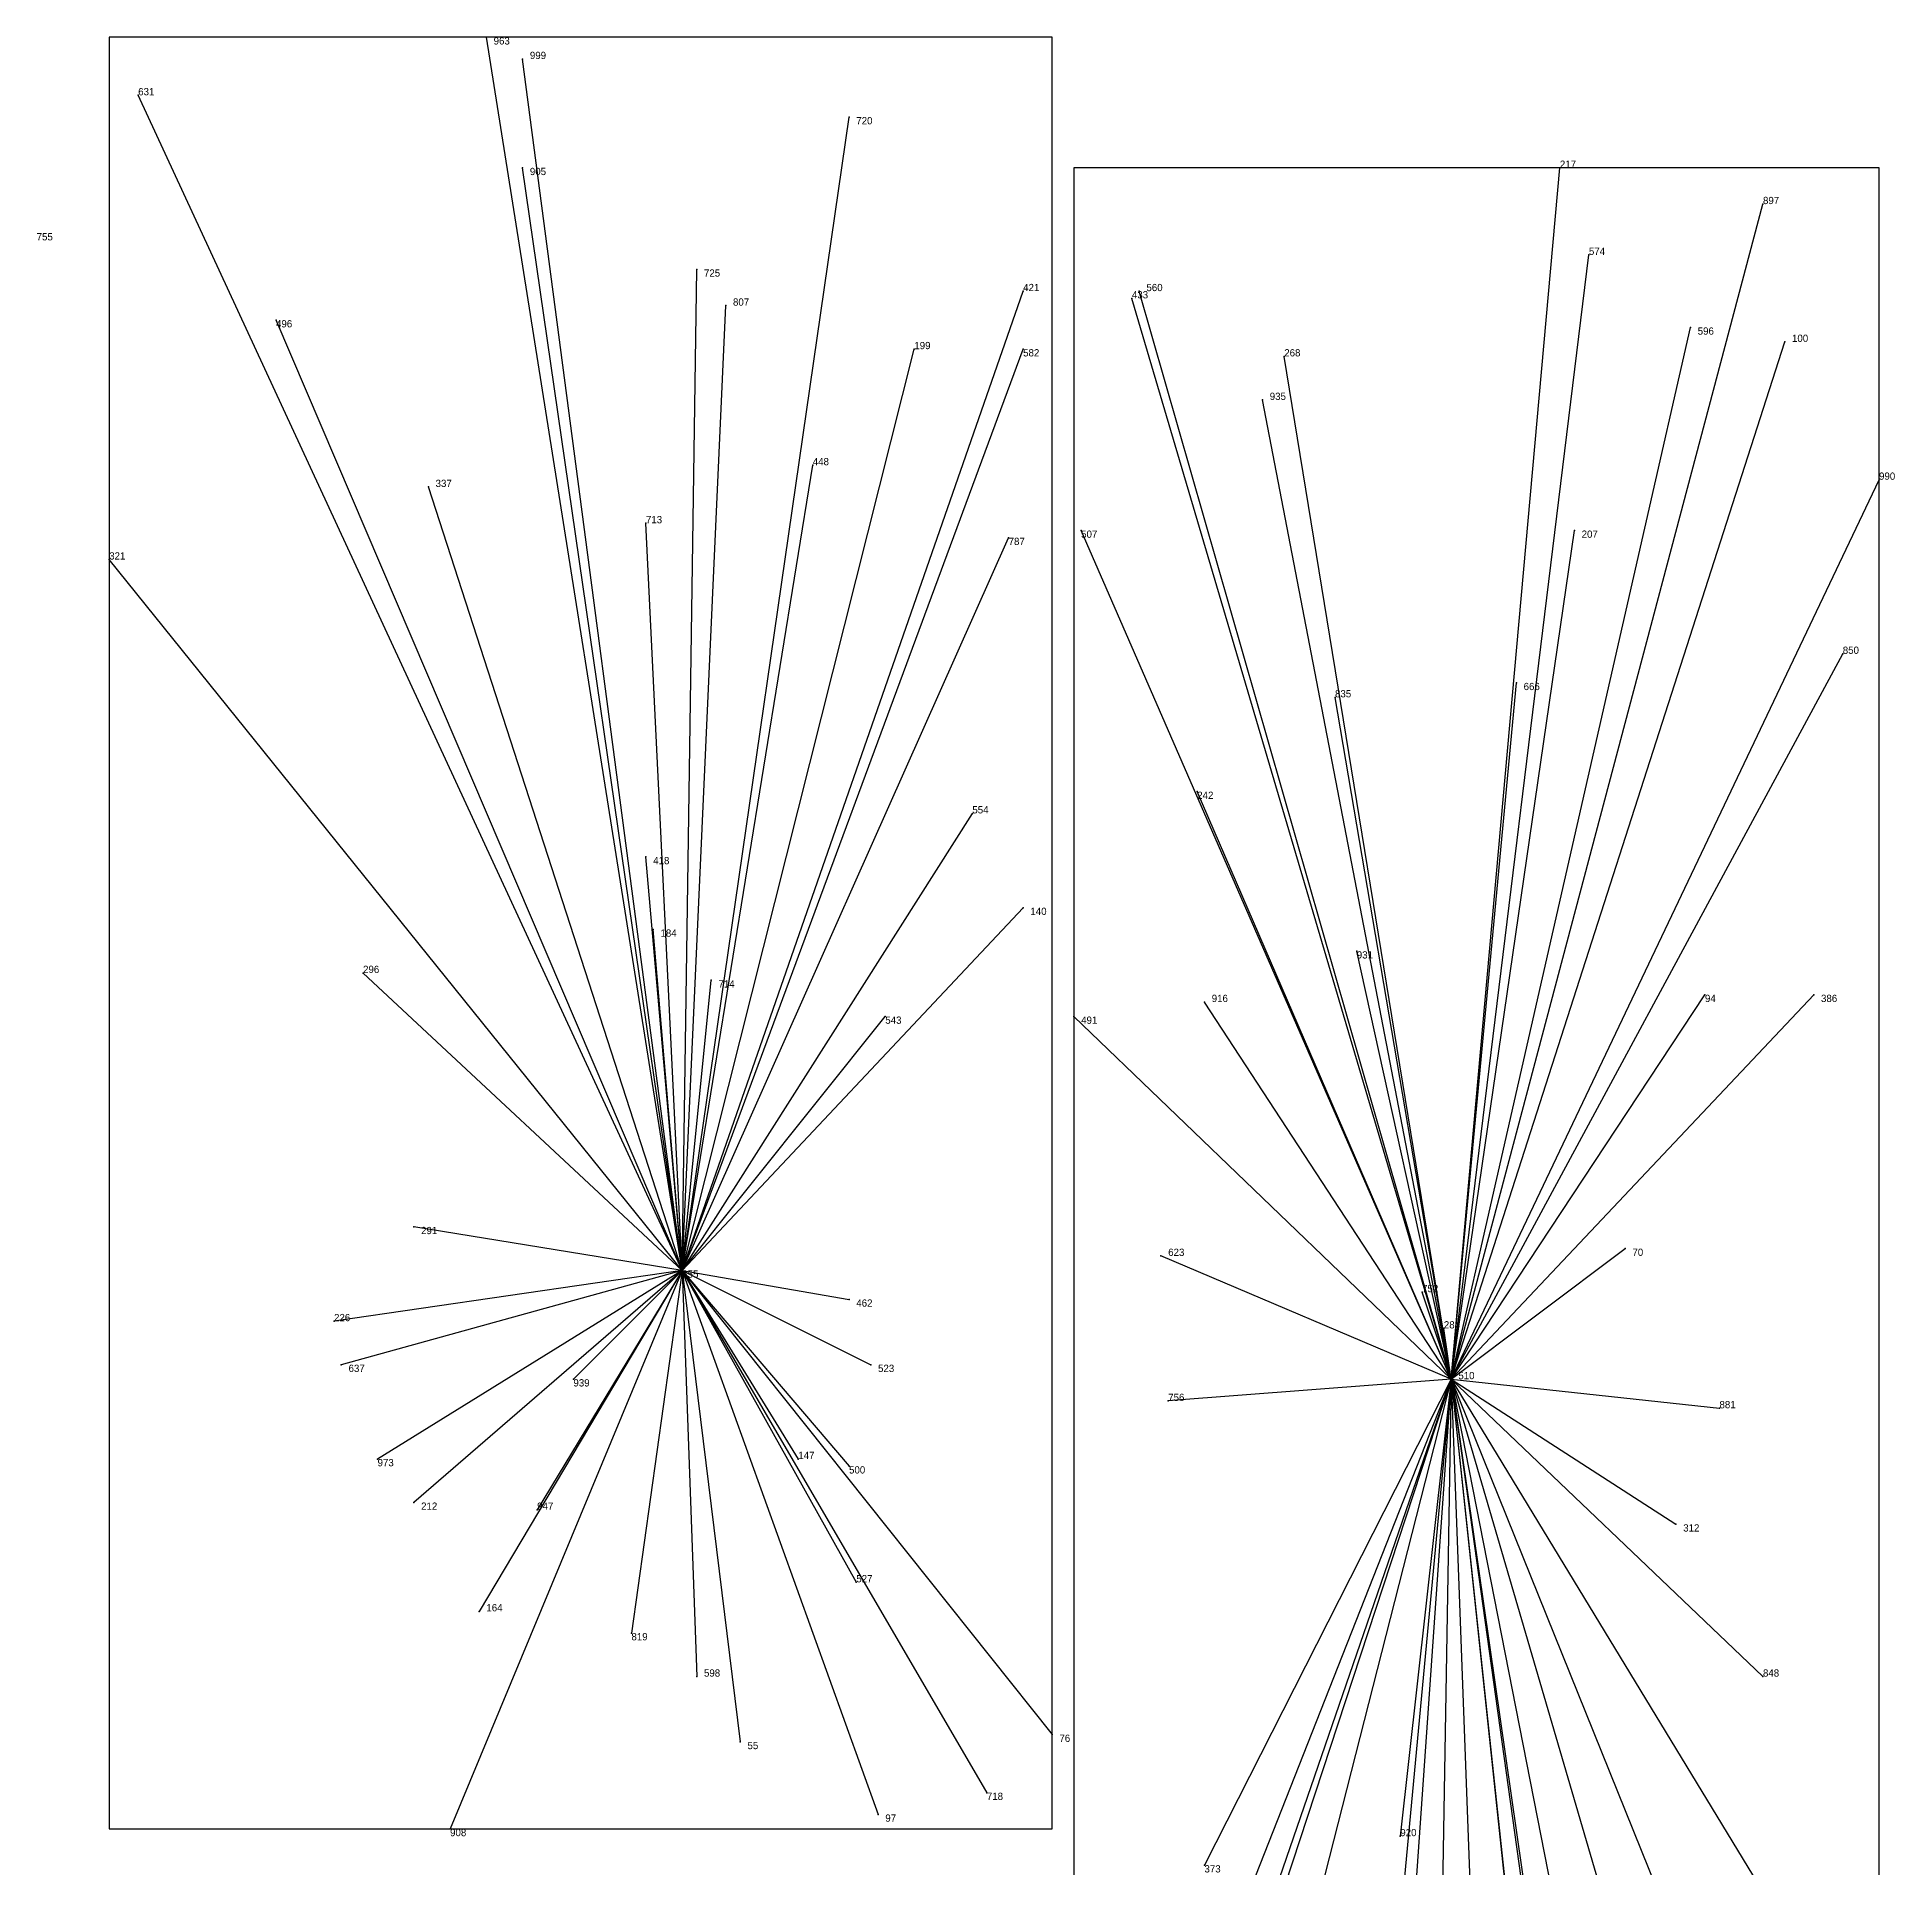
# Model space of a CAD drawing. Extents: x 0 to 1, y 0 to 1.
# Drawn here: x 0.7441 to 1.0002, y 0.7415 to 0.994 of the extents above; entities that cross this region are included whole.
import ezdxf

# ---------------------------------------------------------------- set-up
doc = ezdxf.new("R2010")
doc.units = 0
for name, color, linetype in [('Clients', 3, 'CONTINUOUS'), ('Facilities', 3, 'CONTINUOUS'), ('Facilities_lines', 3, 'CONTINUOUS'), ('Min_max_boxes', 1, 'CONTINUOUS'), ('Normals', 1, 'CONTINUOUS'), ('Source_points', 5, 'CONTINUOUS'), ('Text', 3, 'CONTINUOUS')]:
    doc.layers.add(name, color=color, linetype=linetype)

msp = doc.modelspace()

# ---------------------------------------------------------------- linework, layer by layer
at = {"layer": 'Clients', "color": 5}
for p in [(0.806, 0.994), (0.811, 0.991), (0.758, 0.986), (0.856, 0.983), (0.811, 0.976), (0.954, 0.976), (0.982, 0.971), (0.958, 0.964), (0.835, 0.962), (0.88, 0.959), (0.895, 0.958), (0.896, 0.959), (0.839, 0.957), (0.777, 0.955), (0.972, 0.954), (0.865, 0.951), (0.88, 0.951), (0.985, 0.952), (0.916, 0.95), (0.913, 0.944), (0.851, 0.935), (0.998, 0.933), (0.798, 0.932), (0.828, 0.927), (0.878, 0.925), (0.888, 0.926), (0.956, 0.926), (0.754, 0.922), (0.993, 0.909), (0.948, 0.905), (0.923, 0.903), (0.904, 0.89), (0.873, 0.887), (0.828, 0.881), (0.88, 0.874), (0.829, 0.871), (0.926, 0.868), (0.789, 0.865), (0.837, 0.864), (0.905, 0.861), (0.974, 0.862), (0.989, 0.862), (0.861, 0.859), (0.887, 0.859), (0.796, 0.83), (0.899, 0.826), (0.963, 0.827), (0.856, 0.82), (0.935, 0.821), (0.785, 0.817), (0.938, 0.816), (0.786, 0.811), (0.859, 0.811), (0.818, 0.809), (0.9, 0.806), (0.976, 0.805), (0.791, 0.798), (0.849, 0.798), (0.856, 0.797), (0.796, 0.792), (0.813, 0.791), (0.97, 0.789), (0.857, 0.781), (0.805, 0.777), (0.826, 0.774), (0.835, 0.768), (0.982, 0.768), (0.841, 0.759), (0.884, 0.76), (0.875, 0.752), (0.86, 0.749), (0.801, 0.747), (0.932, 0.746), (0.905, 0.742)]:
    msp.add_point(p, dxfattribs=at)
at = {"layer": 'Facilities', "color": 3}
for p in [(0.833, 0.824), (0.939, 0.809)]:
    msp.add_point(p, dxfattribs=at)
at = {"layer": 'Facilities_lines', "color": 3}
for p, q in [((0.833, 0.824), (0.806, 0.994)), ((0.833, 0.824), (0.811, 0.991)), ((0.833, 0.824), (0.758, 0.986)), ((0.833, 0.824), (0.856, 0.983)), ((0.833, 0.824), (0.811, 0.976)), ((0.939, 0.809), (0.954, 0.976)), ((0.939, 0.809), (0.982, 0.971)), ((0.939, 0.809), (0.958, 0.964)), ((0.833, 0.824), (0.835, 0.962)), ((0.833, 0.824), (0.88, 0.959)), ((0.939, 0.809), (0.895, 0.958)), ((0.939, 0.809), (0.896, 0.959)), ((0.833, 0.824), (0.839, 0.957)), ((0.833, 0.824), (0.777, 0.955)), ((0.939, 0.809), (0.972, 0.954)), ((0.833, 0.824), (0.865, 0.951)), ((0.833, 0.824), (0.88, 0.951)), ((0.939, 0.809), (0.985, 0.952)), ((0.939, 0.809), (0.916, 0.95)), ((0.939, 0.809), (0.913, 0.944)), ((0.833, 0.824), (0.851, 0.935)), ((0.939, 0.809), (0.998, 0.933)), ((0.833, 0.824), (0.798, 0.932)), ((0.833, 0.824), (0.828, 0.927)), ((0.833, 0.824), (0.878, 0.925)), ((0.939, 0.809), (0.888, 0.926)), ((0.939, 0.809), (0.956, 0.926)), ((0.833, 0.824), (0.754, 0.922)), ((0.939, 0.809), (0.993, 0.909)), ((0.939, 0.809), (0.948, 0.905)), ((0.939, 0.809), (0.923, 0.903)), ((0.939, 0.809), (0.904, 0.89)), ((0.833, 0.824), (0.873, 0.887)), ((0.833, 0.824), (0.828, 0.881)), ((0.833, 0.824), (0.88, 0.874)), ((0.833, 0.824), (0.829, 0.871)), ((0.939, 0.809), (0.926, 0.868)), ((0.833, 0.824), (0.789, 0.865)), ((0.833, 0.824), (0.837, 0.864)), ((0.939, 0.809), (0.905, 0.861)), ((0.939, 0.809), (0.974, 0.862)), ((0.939, 0.809), (0.989, 0.862)), ((0.833, 0.824), (0.861, 0.859)), ((0.939, 0.809), (0.887, 0.859)), ((0.833, 0.824), (0.796, 0.83)), ((0.939, 0.809), (0.899, 0.826)), ((0.939, 0.809), (0.963, 0.827)), ((0.833, 0.824), (0.785, 0.817)), ((0.833, 0.824), (0.786, 0.811)), ((0.833, 0.824), (0.791, 0.798)), ((0.833, 0.824), (0.796, 0.792)), ((0.833, 0.824), (0.801, 0.747)), ((0.833, 0.824), (0.805, 0.777)), ((0.833, 0.824), (0.813, 0.791)), ((0.833, 0.824), (0.818, 0.809)), ((0.833, 0.824), (0.826, 0.774)), ((0.833, 0.824), (0.841, 0.759)), ((0.833, 0.824), (0.86, 0.749)), ((0.833, 0.824), (0.849, 0.798)), ((0.833, 0.824), (0.856, 0.82)), ((0.833, 0.824), (0.856, 0.797)), ((0.833, 0.824), (0.859, 0.811)), ((0.833, 0.824), (0.857, 0.781)), ((0.833, 0.824), (0.884, 0.76)), ((0.833, 0.824), (0.875, 0.752)), ((0.833, 0.824), (0.835, 0.768)), ((0.939, 0.809), (0.935, 0.821)), ((0.939, 0.809), (0.938, 0.816)), ((0.939, 0.809), (0.896, 0.678)), ((0.939, 0.809), (0.897, 0.687)), ((0.939, 0.809), (0.9, 0.656)), ((0.939, 0.809), (0.9, 0.71)), ((0.939, 0.809), (0.9, 0.806)), ((0.939, 0.809), (0.905, 0.742)), ((0.939, 0.809), (0.917, 0.574)), ((0.939, 0.809), (0.927, 0.637)), ((0.939, 0.809), (0.932, 0.746)), ((0.939, 0.809), (0.936, 0.634)), ((0.939, 0.809), (0.962, 0.594)), ((0.939, 0.809), (0.987, 0.565)), ((0.939, 0.809), (0.962, 0.593)), ((0.939, 0.809), (0.97, 0.789)), ((0.939, 0.809), (0.98, 0.669)), ((0.939, 0.809), (0.943, 0.702)), ((0.939, 0.809), (0.976, 0.544)), ((0.939, 0.809), (0.969, 0.601)), ((0.939, 0.809), (0.985, 0.695)), ((0.939, 0.809), (0.998, 0.712)), ((0.939, 0.809), (0.982, 0.768)), ((0.939, 0.809), (0.976, 0.805))]:
    msp.add_line(p, q, dxfattribs=at)
at = {"layer": 'Min_max_boxes', "color": 1}
for p, q in [((0.884, 0.994), (0.754, 0.994)), ((0.754, 0.994), (0.754, 0.747)), ((0.884, 0.994), (0.754, 0.994)), ((0.754, 0.994), (0.754, 0.747)), ((0.754, 0.994), (0.754, 0.994)), ((0.884, 0.747), (0.884, 0.994)), ((0.884, 0.747), (0.884, 0.994)), ((0.884, 0.994), (0.884, 0.994)), ((0.998, 0.976), (0.887, 0.976)), ((0.887, 0.976), (0.887, 0.544)), ((0.998, 0.976), (0.887, 0.976)), ((0.887, 0.976), (0.887, 0.544)), ((0.887, 0.976), (0.887, 0.976)), ((0.998, 0.544), (0.998, 0.976)), ((0.998, 0.544), (0.998, 0.976)), ((0.998, 0.976), (0.998, 0.976)), ((0.754, 0.747), (0.884, 0.747)), ((0.754, 0.747), (0.884, 0.747)), ((0.754, 0.747), (0.754, 0.747)), ((0.884, 0.747), (0.884, 0.747))]:
    msp.add_line(p, q, dxfattribs=at)
at = {"layer": 'Normals', "color": 1}
for p, q in [((0.806, 0.994), (0.806, 0.994, 0.1)), ((0.811, 0.991), (0.811, 0.991, 0.1)), ((0.758, 0.986), (0.758, 0.986, 0.1)), ((0.856, 0.983), (0.856, 0.983, 0.1)), ((0.811, 0.976), (0.811, 0.976, 0.1)), ((0.954, 0.976), (0.954, 0.976, 0.1)), ((0.982, 0.971), (0.982, 0.971, 0.1)), ((0.958, 0.964), (0.958, 0.964, 0.1)), ((0.835, 0.962), (0.835, 0.962, 0.1)), ((0.88, 0.959), (0.88, 0.959, 0.1)), ((0.895, 0.958), (0.895, 0.958, 0.1)), ((0.896, 0.959), (0.896, 0.959, 0.1)), ((0.839, 0.957), (0.839, 0.957, 0.1)), ((0.777, 0.955), (0.777, 0.955, 0.1)), ((0.972, 0.954), (0.972, 0.954, 0.1)), ((0.865, 0.951), (0.865, 0.951, 0.1)), ((0.88, 0.951), (0.88, 0.951, 0.1)), ((0.985, 0.952), (0.985, 0.952, 0.1)), ((0.916, 0.95), (0.916, 0.95, 0.1)), ((0.913, 0.944), (0.913, 0.944, 0.1)), ((0.851, 0.935), (0.851, 0.935, 0.1)), ((0.998, 0.933), (0.998, 0.933, 0.1)), ((0.798, 0.932), (0.798, 0.932, 0.1)), ((0.828, 0.927), (0.828, 0.927, 0.1)), ((0.878, 0.925), (0.878, 0.925, 0.1)), ((0.888, 0.926), (0.888, 0.926, 0.1)), ((0.956, 0.926), (0.956, 0.926, 0.1)), ((0.754, 0.922), (0.754, 0.922, 0.1)), ((0.993, 0.909), (0.993, 0.909, 0.1)), ((0.948, 0.905), (0.948, 0.905, 0.1)), ((0.923, 0.903), (0.923, 0.903, 0.1)), ((0.904, 0.89), (0.904, 0.89, 0.1)), ((0.873, 0.887), (0.873, 0.887, 0.1)), ((0.828, 0.881), (0.828, 0.881, 0.1)), ((0.88, 0.874), (0.88, 0.874, 0.1)), ((0.829, 0.871), (0.829, 0.871, 0.1)), ((0.926, 0.868), (0.926, 0.868, 0.1)), ((0.789, 0.865), (0.789, 0.865, 0.1)), ((0.837, 0.864), (0.837, 0.864, 0.1)), ((0.905, 0.861), (0.905, 0.861, 0.1)), ((0.974, 0.862), (0.974, 0.862, 0.1)), ((0.989, 0.862), (0.989, 0.862, 0.1)), ((0.861, 0.859), (0.861, 0.859, 0.1)), ((0.887, 0.859), (0.887, 0.859, 0.1)), ((0.796, 0.83), (0.796, 0.83, 0.1)), ((0.899, 0.826), (0.899, 0.826, 0.1)), ((0.963, 0.827), (0.963, 0.827, 0.1)), ((0.833, 0.824), (0.833, 0.824, 0.1)), ((0.856, 0.82), (0.856, 0.82, 0.1)), ((0.935, 0.821), (0.935, 0.821, 0.1)), ((0.785, 0.817), (0.785, 0.817, 0.1)), ((0.938, 0.816), (0.938, 0.816, 0.1)), ((0.786, 0.811), (0.786, 0.811, 0.1)), ((0.859, 0.811), (0.859, 0.811, 0.1)), ((0.818, 0.809), (0.818, 0.809, 0.1)), ((0.939, 0.809), (0.939, 0.809, 0.1)), ((0.9, 0.806), (0.9, 0.806, 0.1)), ((0.976, 0.805), (0.976, 0.805, 0.1)), ((0.791, 0.798), (0.791, 0.798, 0.1)), ((0.849, 0.798), (0.849, 0.798, 0.1)), ((0.856, 0.797), (0.856, 0.797, 0.1)), ((0.796, 0.792), (0.796, 0.792, 0.1)), ((0.813, 0.791), (0.813, 0.791, 0.1)), ((0.97, 0.789), (0.97, 0.789, 0.1)), ((0.857, 0.781), (0.857, 0.781, 0.1)), ((0.805, 0.777), (0.805, 0.777, 0.1)), ((0.826, 0.774), (0.826, 0.774, 0.1)), ((0.835, 0.768), (0.835, 0.768, 0.1)), ((0.982, 0.768), (0.982, 0.768, 0.1)), ((0.841, 0.759), (0.841, 0.759, 0.1)), ((0.884, 0.76), (0.884, 0.76, 0.1)), ((0.875, 0.752), (0.875, 0.752, 0.1)), ((0.86, 0.749), (0.86, 0.749, 0.1)), ((0.801, 0.747), (0.801, 0.747, 0.1)), ((0.932, 0.746), (0.932, 0.746, 0.1)), ((0.905, 0.742), (0.905, 0.742, 0.1))]:
    msp.add_line(p, q, dxfattribs=at)
at = {"layer": 'Source_points', "color": 5}
for p in [(0.806, 0.994), (0.811, 0.991), (0.758, 0.986), (0.856, 0.983), (0.811, 0.976), (0.954, 0.976), (0.982, 0.971), (0.958, 0.964), (0.835, 0.962), (0.88, 0.959), (0.895, 0.958), (0.896, 0.959), (0.839, 0.957), (0.777, 0.955), (0.972, 0.954), (0.865, 0.951), (0.88, 0.951), (0.985, 0.952), (0.916, 0.95), (0.913, 0.944), (0.851, 0.935), (0.998, 0.933), (0.798, 0.932), (0.828, 0.927), (0.878, 0.925), (0.888, 0.926), (0.956, 0.926), (0.754, 0.922), (0.993, 0.909), (0.948, 0.905), (0.923, 0.903), (0.904, 0.89), (0.873, 0.887), (0.828, 0.881), (0.88, 0.874), (0.829, 0.871), (0.926, 0.868), (0.789, 0.865), (0.837, 0.864), (0.905, 0.861), (0.974, 0.862), (0.989, 0.862), (0.861, 0.859), (0.887, 0.859), (0.796, 0.83), (0.899, 0.826), (0.963, 0.827), (0.833, 0.824), (0.856, 0.82), (0.935, 0.821), (0.785, 0.817), (0.938, 0.816), (0.786, 0.811), (0.859, 0.811), (0.818, 0.809), (0.939, 0.809), (0.9, 0.806), (0.976, 0.805), (0.791, 0.798), (0.849, 0.798), (0.856, 0.797), (0.796, 0.792), (0.813, 0.791), (0.97, 0.789), (0.857, 0.781), (0.805, 0.777), (0.826, 0.774), (0.835, 0.768), (0.982, 0.768), (0.841, 0.759), (0.884, 0.76), (0.875, 0.752), (0.86, 0.749), (0.801, 0.747), (0.932, 0.746), (0.905, 0.742)]:
    msp.add_point(p, dxfattribs=at)

# ---------------------------------------------------------------- texts
at = {"layer": 'Text', "color": 3}
for s, p in [('963', (0.807, 0.993)), ('999', (0.812, 0.991)), ('631', (0.758, 0.986)), ('720', (0.857, 0.982)), ('905', (0.812, 0.975)), ('217', (0.954, 0.976)), ('897', (0.982, 0.971)), ('755', (0.744, 0.966)), ('574', (0.958, 0.964)), ('725', (0.836, 0.961)), ('807', (0.84, 0.957)), ('421', (0.88, 0.959)), ('433', (0.895, 0.958)), ('560', (0.897, 0.959)), ('496', (0.777, 0.954)), ('596', (0.973, 0.953)), ('100', (0.986, 0.952)), ('199', (0.865, 0.951)), ('582', (0.88, 0.95)), ('268', (0.916, 0.95)), ('935', (0.914, 0.944)), ('448', (0.851, 0.935)), ('337', (0.799, 0.932)), ('990', (0.998, 0.933)), ('713', (0.828, 0.927)), ('787', (0.878, 0.924)), ('507', (0.888, 0.925)), ('207', (0.957, 0.925)), ('321', (0.754, 0.922)), ('850', (0.993, 0.909)), ('666', (0.949, 0.904)), ('835', (0.923, 0.903)), ('242', (0.904, 0.889)), ('554', (0.873, 0.887)), ('418', (0.829, 0.88)), ('140', (0.881, 0.873)), ('184', (0.83, 0.87)), ('296', (0.789, 0.865)), ('931', (0.926, 0.867)), ('714', (0.838, 0.863)), ('916', (0.906, 0.861)), ('94', (0.974, 0.861)), ('386', (0.99, 0.861)), ('543', (0.861, 0.858)), ('491', (0.888, 0.858)), ('291', (0.797, 0.829)), ('623', (0.9, 0.826)), ('70', (0.964, 0.826)), ('855', (0.833, 0.823)), ('462', (0.857, 0.819)), ('752', (0.935, 0.821)), ('226', (0.785, 0.817)), ('284', (0.938, 0.816)), ('637', (0.787, 0.81)), ('523', (0.86, 0.81)), ('510', (0.94, 0.809)), ('939', (0.818, 0.808)), ('756', (0.9, 0.806)), ('881', (0.976, 0.805)), ('973', (0.791, 0.797)), ('147', (0.849, 0.798)), ('500', (0.856, 0.796)), ('212', (0.797, 0.791)), ('947', (0.813, 0.791)), ('312', (0.971, 0.788)), ('527', (0.857, 0.781)), ('164', (0.806, 0.777)), ('819', (0.826, 0.773)), ('598', (0.836, 0.768)), ('848', (0.982, 0.768)), ('55', (0.842, 0.758)), ('76', (0.885, 0.759)), ('718', (0.875, 0.751)), ('97', (0.861, 0.748)), ('908', (0.801, 0.746)), ('920', (0.932, 0.746)), ('373', (0.905, 0.741))]:
    msp.add_text(s, height=0.001, dxfattribs=at).set_placement(p)

doc.saveas('drawing.dxf')
